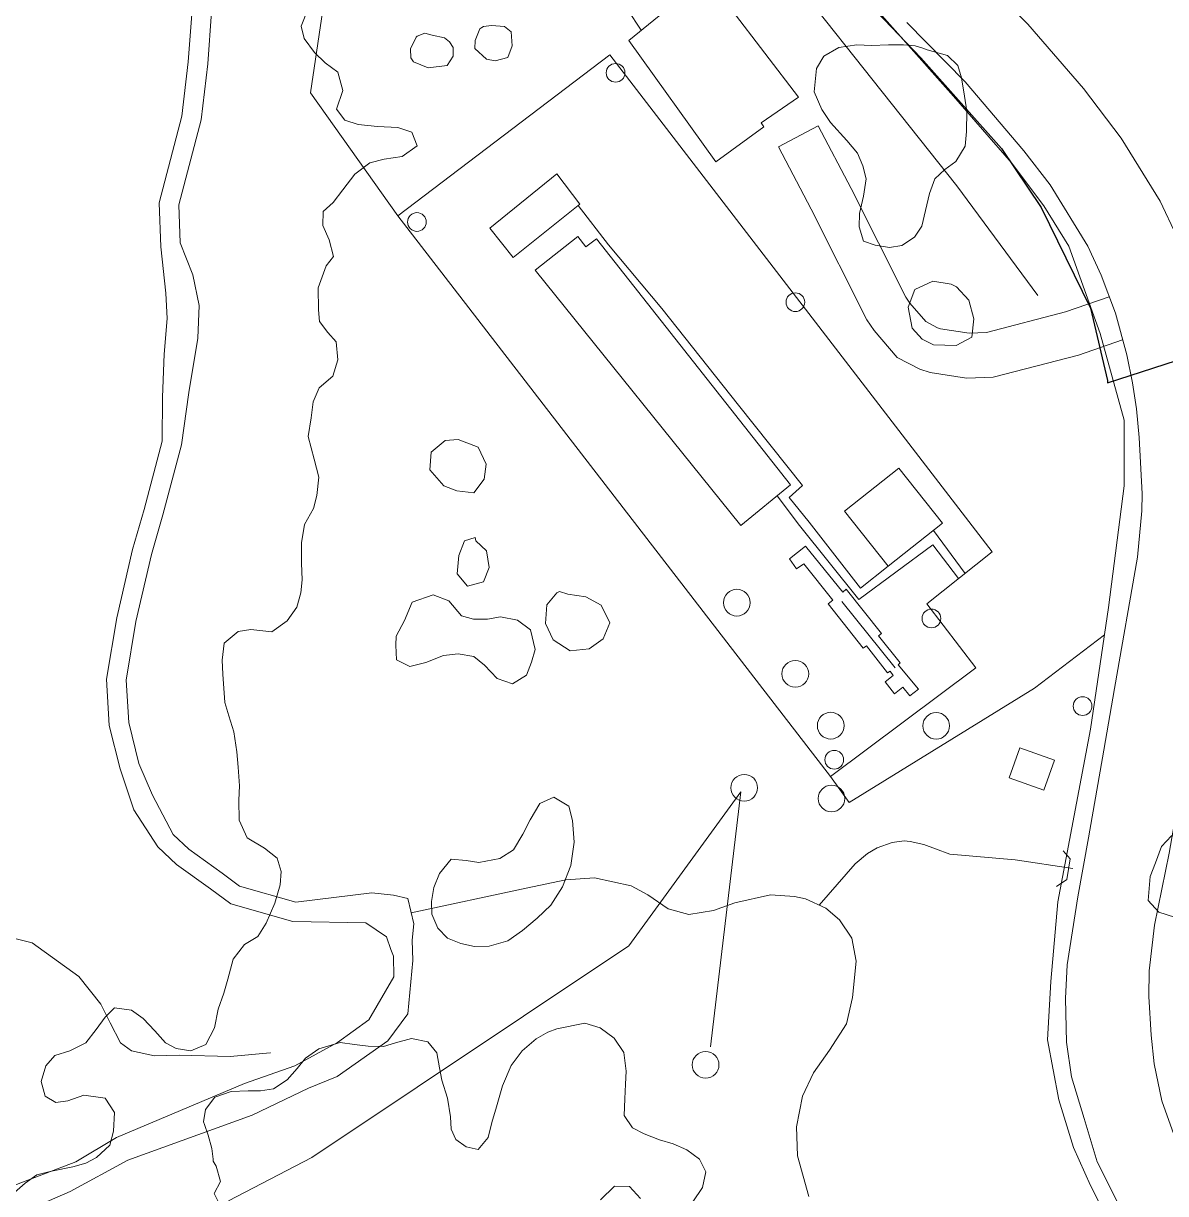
# Model space of a CAD drawing. Header units: metres. Extents: x 4652992 to 4879070, y 2074171 to 2309877.
# Drawn here: x 4654325.5 to 4654419.5, y 2308689.9 to 2308786.2 of the extents above; entities that cross this region are included whole.
import ezdxf

# ---------------------------------------------------------------- set-up
doc = ezdxf.new("R2010")
doc.units = ezdxf.units.M
doc.header["$MEASUREMENT"] = 0
doc.linetypes.add('DGN Style 2', pattern=[66.27138, 39.762828, -26.508552])
doc.linetypes.add('DGN Style 3', pattern=[92.779933, 66.271381, -26.508552])
for name, color, linetype, lineweight in [('Level 1', 2, 'Continuous', 0), ('Level 15', 2, 'Continuous', 0), ('Level 18', 5, 'Continuous', 0), ('Level 2', 6, 'Continuous', 0), ('Level 20', 30, 'DGN Style 3', 0), ('Level 30', 5, 'Continuous', 0), ('Level 31', 38, 'Continuous', 0), ('Level 35', 4, 'Continuous', 0), ('Level 37', 3, 'Continuous', 0), ('Level 38', 3, 'Continuous', 0), ('Level 40', 1, 'Continuous', 0), ('Level 45', 9, 'Continuous', 0), ('Level 47', 6, 'Continuous', 0), ('Level 53', 5, 'Continuous', 0), ('Level 54', 30, 'DGN Style 2', 0), ('Level 61', 4, 'Continuous', 0), ('Level 62', 4, 'Continuous', 0)]:
    doc.layers.add(name, color=color, linetype=linetype, lineweight=lineweight)
doc.layers.add('Limite', color=38, linetype='Continuous', lineweight=0, plot=False)

# ---------------------------------------------------------------- blocks, each defined once
blk = doc.blocks.new('AL_1')
at = {"layer": 'Level 45'}
blk.add_circle((0.000021, 0.000013, 0.00003), 1.100002, dxfattribs=at)
blk = doc.blocks.new('POSTE_1')
at = {"layer": 'Level 61'}
blk.add_circle((-0.000047, -0.000019, -0.000024), 0.770001, dxfattribs=at)

msp = doc.modelspace()

# ---------------------------------------------------------------- linework, layer by layer
at = {"layer": 'Level 1'}
for points in [[(4654411.897578, 2308716.626082, 1310.936818), (4654407.153179, 2308717.344007, 1310.086818), (4654401.758809, 2308717.800374, 1308.661818), (4654400.587682, 2308718.236531, 1308.224318), (4654399.622202, 2308718.607156, 1307.949318), (4654398.494794, 2308718.844008, 1307.711818), (4654398.015704, 2308718.90574, 1307.599318), (4654397.007111, 2308718.765458, 1307.461818), (4654395.780005, 2308718.338052, 1307.224318), (4654394.979318, 2308717.858702, 1307.049318), (4654393.97133, 2308717.008209, 1306.861818), (4654390.999292, 2308713.610214, 1305.570713)], [(4654390.149808, 2308689.610364, 1307.5625), (4654389.226951, 2308692.967319, 1307.275), (4654389.132578, 2308695.34654, 1307.075), (4654389.64532, 2308697.887607, 1306.9), (4654390.53373, 2308699.809665, 1306.6875), (4654391.851177, 2308701.679493, 1306.55), (4654393.250838, 2308703.836127, 1306.2375), (4654393.745666, 2308705.99606, 1306.0625), (4654394.042902, 2308708.98908, 1305.8875), (4654393.693304, 2308710.893939, 1305.775), (4654392.691007, 2308712.398265, 1305.6875), (4654391.555846, 2308713.350578, 1305.6), (4654389.893065, 2308714.126278, 1305.5125), (4654388.97069, 2308714.325067, 1305.45), (4654386.995796, 2308714.472203, 1305.3875), (4654384.07011, 2308713.80733, 1305.3), (4654382.302938, 2308713.174421, 1305.275), (4654380.289869, 2308712.83434, 1305.0875), (4654378.571373, 2308713.318313, 1304.975), (4654376.894943, 2308714.453549, 1304.825), (4654375.528709, 2308715.201629, 1304.7375), (4654372.528165, 2308715.868813, 1304.6), (4654370.164381, 2308715.703722, 1304.4875), (4654366.905521, 2308715.01835, 1304.4125), (4654357.431857, 2308712.977743, 1303.91589)]]:
    msp.add_polyline3d(points, dxfattribs=at)
at = {"layer": 'Level 15'}
msp.add_polyline3d([(4654382.067949, 2308701.943486, 1309.676173), (4654384.5576, 2308722.951727, 1309.226173), (4654375.331489, 2308710.264368, 1309.226173), (4654349.257609, 2308692.821208, 1309.326173), (4654342.390165, 2308689.276281, 1309.601173)], dxfattribs=at)
at = {"layer": 'Level 18', "color": 30}
for points in [[(4654419.072457, 2308771.572264, 1307.75487), (4654415.85182, 2308776.755576, 1307.45487), (4654412.759051, 2308780.851293, 1307.09862), (4654408.185294, 2308786.147624, 1306.72987), (4654403.328991, 2308791.095168, 1306.38612)], [(4654413.114357, 2308767.870215, 1307.376167), (4654410.019352, 2308772.91561, 1306.849623), (4654407.853998, 2308775.707413, 1306.848678), (4654403.022573, 2308781.393626, 1306.732417), (4654398.216882, 2308786.289608, 1306.388667)], [(4654420.204965, 2308694.729734, 1314.32987), (4654419.205338, 2308697.49692, 1313.97362), (4654418.580693, 2308700.537653, 1313.67987), (4654418.321497, 2308702.907298, 1313.36737), (4654418.142297, 2308706.087811, 1312.98612), (4654418.175692, 2308708.204427, 1312.87987), (4654418.601956, 2308711.956852, 1312.51112), (4654419.804424, 2308717.887561, 1311.84237), (4654421.07016, 2308725.132184, 1311.24237), (4654422.074403, 2308730.272333, 1310.80487), (4654423.810582, 2308741.586228, 1309.79237), (4654424.294168, 2308745.355844, 1309.41737), (4654424.487563, 2308748.796795, 1309.14862), (4654424.302376, 2308752.76239, 1308.92362), (4654424.047953, 2308755.306951, 1308.82987), (4654423.558252, 2308758.567833, 1308.69862), (4654422.87748, 2308761.523579, 1308.53612), (4654421.867089, 2308765.049631, 1308.18612), (4654420.421996, 2308768.71794, 1307.97987), (4654419.072457, 2308771.572264, 1307.75487)], [(4654413.901491, 2308692.480545, 1314.331479), (4654412.807254, 2308696.045738, 1313.995255), (4654411.763618, 2308699.473402, 1313.682373), (4654411.372948, 2308702.331926, 1313.368979), (4654411.271424, 2308705.9156, 1313.074725), (4654411.406582, 2308708.709009, 1312.875293), (4654412.290273, 2308714.28873, 1312.369784), (4654413.165595, 2308719.143843, 1311.843979), (4654414.427072, 2308726.364091, 1311.243979), (4654415.326574, 2308731.449011, 1310.675229), (4654417.202051, 2308742.251795, 1309.238089), (4654417.570973, 2308746.091657, 1308.996123), (4654417.593853, 2308747.474112, 1309.006222), (4654417.354441, 2308752.129111, 1308.745856), (4654417.121767, 2308754.465918, 1308.630246), (4654416.803333, 2308756.615778, 1308.392956), (4654416.325188, 2308758.918086, 1308.187204), (4654415.390946, 2308762.347564, 1307.79712), (4654414.208463, 2308765.47453, 1307.631318), (4654413.114357, 2308767.870215, 1307.376167)], [(4654419.678762, 2308683.316109, 1315.437261), (4654417.484441, 2308686.068804, 1315.037261), (4654415.81799, 2308688.647668, 1314.743511), (4654413.901491, 2308692.480545, 1314.331479)]]:
    msp.add_polyline3d(points, dxfattribs=at)
at = {"layer": 'Level 2'}
for points in [[(4654323.418289, 2308690.019184, 1305.379272), (4654329.841513, 2308692.465511, 1305.204272), (4654333.174953, 2308694.479557, 1305.004272), (4654343.715696, 2308698.931848, 1304.841772), (4654347.852515, 2308700.389951, 1304.791772), (4654351.366215, 2308702.305315, 1304.591772), (4654353.934103, 2308704.166046, 1304.391772), (4654356.003094, 2308707.695171, 1304.200198), (4654355.981695, 2308709.421109, 1304.044486), (4654355.757153, 2308709.964794, 1304.026434), (4654355.402589, 2308710.990699, 1303.977979), (4654353.709525, 2308712.150926, 1303.791772), (4654347.698342, 2308712.252331, 1303.791772), (4654342.584676, 2308713.716519, 1303.791772), (4654340.915082, 2308714.94654, 1303.791772), (4654338.108428, 2308716.963985, 1303.791772), (4654336.587221, 2308718.399922, 1303.791772), (4654334.610169, 2308721.446821, 1303.791772), (4654333.474415, 2308724.831008, 1303.791772), (4654332.581681, 2308728.402985, 1303.754272), (4654332.348497, 2308732.230799, 1303.704272), (4654333.191495, 2308737.270931, 1303.704272), (4654334.483025, 2308742.891628, 1303.704272), (4654335.441355, 2308746.178103, 1303.704272), (4654336.945788, 2308751.820067, 1303.704272), (4654336.975229, 2308755.428728, 1303.704272), (4654337.089475, 2308758.966289, 1303.704272), (4654337.355972, 2308761.903708, 1303.704272), (4654337.242493, 2308764.010445, 1303.704272), (4654336.823099, 2308767.806683, 1303.704272), (4654336.6762, 2308771.45198, 1303.704272), (4654338.560899, 2308778.582075, 1303.004272), (4654339.086096, 2308783.043416, 1303.004272), (4654339.398316, 2308787.321829, 1302.979272)], [(4654324.520553, 2308687.90573, 1305.375), (4654329.370829, 2308690.043935, 1305.235381), (4654334.105698, 2308692.616121, 1305), (4654344.351762, 2308696.30742, 1304.848607), (4654348.985292, 2308698.534173, 1304.78579), (4654351.331488, 2308699.488914, 1304.661147), (4654355.508293, 2308702.433604, 1304.396342), (4654357.1426, 2308704.674952, 1304.272904), (4654357.561611, 2308709.039546, 1304.055063), (4654357.505914, 2308710.732208, 1304.019899), (4654357.65651, 2308712.063252, 1303.959027), (4654357.144273, 2308714.14841, 1303.860669), (4654355.965782, 2308714.426443, 1303.826961), (4654354.187373, 2308714.62781, 1303.7875), (4654347.93796, 2308713.860997, 1303.7875), (4654343.307486, 2308715.186834, 1303.7875), (4654341.863898, 2308716.250351, 1303.7875), (4654339.136996, 2308718.210471, 1303.7875), (4654337.834659, 2308719.439805, 1303.7875), (4654336.133071, 2308722.658066, 1303.7875), (4654335.023347, 2308725.283718, 1303.7875), (4654334.182127, 2308728.64958, 1303.75), (4654333.969147, 2308732.145734, 1303.7), (4654334.773881, 2308736.957092, 1303.7), (4654336.044098, 2308742.485036, 1303.7), (4654336.994587, 2308745.744621, 1303.7), (4654338.529395, 2308751.5005, 1303.7), (4654339.128219, 2308755.823078, 1303.7), (4654339.864418, 2308760.286391, 1303.7), (4654339.983484, 2308762.994293, 1303.7), (4654339.472831, 2308765.513576, 1303.7), (4654338.423159, 2308768.14733, 1303.7), (4654338.29714, 2308771.274477, 1303.7), (4654340.148984, 2308778.280274, 1303), (4654340.691696, 2308782.8904, 1303), (4654341.002951, 2308787.155585, 1302.975)]]:
    msp.add_polyline3d(points, dxfattribs=at)
at = {"layer": 'Level 20', "linetype": 'Continuous'}
msp.add_polyline3d([(4654317.898153, 2308712.554794, 1319.243571), (4654326.23427, 2308710.51463, 1312.718571), (4654330.067215, 2308707.728248, 1310.706071), (4654331.897627, 2308705.45041, 1309.843571), (4654332.669477, 2308703.915101, 1308.993571), (4654333.505318, 2308702.286027, 1308.693571), (4654334.415892, 2308701.625579, 1307.931071), (4654336.29677, 2308701.194223, 1307.281071), (4654338.325344, 2308701.253972, 1306.343571), (4654342.531802, 2308701.154684, 1305.831071), (4654345.830331, 2308701.442432, 1305.268571), (4654345.856663, 2308701.437539, 1305.181071)], dxfattribs=at)
at = {"layer": 'Level 30', "color": 1}
msp.add_3dface([(4654401.159568, 2308745.055324, 1311.076606), (4654396.689756, 2308741.515929, 1311.076606), (4654393.102762, 2308746.045852, 1311.107856), (4654397.572574, 2308749.585247, 1311.107856)], dxfattribs=at)
at = {"layer": 'Level 31'}
msp.add_polyline3d([(4654382.501945, 2308774.806129, 1309.226606), (4654375.332256, 2308784.812472, 1309.270356), (4654382.268959, 2308790.463888, 1309.232856), (4654384.172811, 2308787.690341, 1309.282856), (4654383.763666, 2308787.391853, 1309.295356), (4654389.299313, 2308780.139938, 1309.370356), (4654386.226963, 2308778.031725, 1310.851606), (4654386.465841, 2308777.690001, 1310.851606), (4654382.501945, 2308774.806129, 1309.226606)], dxfattribs=at)
for points in [[(4654371.320156, 2308771.320206, 1308.076606), (4654365.820126, 2308766.929238, 1308.014106), (4654363.902444, 2308769.353243, 1308.001606), (4654369.416825, 2308773.823858, 1308.014106)], [(4654410.37766, 2308725.551203, 1313.545719), (4654407.53671, 2308726.561138, 1313.526969), (4654406.65808, 2308724.089549, 1313.651969), (4654409.499329, 2308723.080454, 1313.670676)]]:
    msp.add_3dface(points, dxfattribs=at)
at = {"layer": 'Level 35'}
msp.add_line((4654397.258987, 2308733.159666, 1308.433968), (4654392.863224, 2308738.626702, 1308.415218), dxfattribs=at)
msp.add_polyline3d([(4654399.185569, 2308731.397237, 1308.512093), (4654397.510545, 2308733.391835, 1308.524593), (4654397.679091, 2308733.567646, 1308.505843), (4654395.896461, 2308735.799393, 1308.515218), (4654396.125883, 2308735.971586, 1308.515218), (4654393.240876, 2308739.629204, 1308.430843), (4654392.945145, 2308739.393175, 1308.430843), (4654389.880289, 2308743.157655, 1308.443343), (4654388.569832, 2308742.112628, 1308.449593), (4654389.154668, 2308741.301645, 1308.477718), (4654389.736449, 2308741.720734, 1308.477718), (4654392.138589, 2308738.712079, 1308.402718), (4654391.75799, 2308738.422353, 1308.402718), (4654394.632031, 2308734.772453, 1308.458968), (4654394.910263, 2308734.949933, 1308.458968), (4654396.637213, 2308732.747976, 1308.505843), (4654396.844968, 2308732.876096, 1308.505843), (4654397.102499, 2308732.524616, 1308.505843), (4654396.432953, 2308731.998026, 1308.505843), (4654397.217543, 2308731.00979, 1308.505843), (4654397.899717, 2308731.568342, 1308.505843), (4654398.464204, 2308730.836404, 1308.508968), (4654399.185569, 2308731.397237, 1308.512093)], dxfattribs=at)
at = {"layer": 'Level 37'}
msp.add_line((4654349.130675, 2308780.508235, 1309.544105), (4654356.339977, 2308770.382358, 1309.489106), dxfattribs=at)
for points in [[(4654376.358819, 2308785.648825, 1309.264807), (4654374.1064, 2308789.099682, 1309.027307), (4654383.164854, 2308797.031426, 1308.864807), (4654402.344328, 2308772.835177, 1308.852307), (4654409.011999, 2308763.810841, 1309.527307)], [(4654351.063643, 2308793.460606, 1308.319105), (4654349.130675, 2308780.508235, 1309.544105)], [(4654424.564727, 2308676.963517, 1318.492243), (4654419.663112, 2308681.298023, 1317.879743), (4654417.040396, 2308684.494808, 1317.479743), (4654415.117116, 2308686.984892, 1317.067243), (4654413.332062, 2308690.517964, 1316.454743), (4654411.930877, 2308693.665157, 1316.067243), (4654410.724134, 2308697.579015, 1315.542243), (4654409.811229, 2308702.50916, 1314.979743), (4654410.079661, 2308707.316606, 1314.229743), (4654410.645323, 2308713.88645, 1313.879743), (4654413.336959, 2308728.09179, 1312.579743), (4654414.834236, 2308738.128577, 1312.092243), (4654416.108427, 2308748.131224, 1311.504743), (4654416.112304, 2308753.542426, 1310.667243), (4654414.143961, 2308760.679845, 1310.304743), (4654411.559081, 2308767.868928, 1310.092243), (4654409.495429, 2308771.188201, 1309.842243), (4654406.848794, 2308774.743734, 1309.642243), (4654402.073975, 2308780.215484, 1309.492243), (4654393.563303, 2308789.838061, 1308.354743)], [(4654414.498345, 2308735.876982, 1312.201606), (4654408.721296, 2308731.488673, 1311.776606), (4654393.486093, 2308722.06764, 1310.864106), (4654391.929516, 2308724.211478, 1310.864106)]]:
    msp.add_polyline3d(points, dxfattribs=at)
at = {"layer": 'Level 38'}
msp.add_polyline3d([(4654391.929516, 2308724.211478, 1310.864106), (4654403.890484, 2308733.160356, 1310.864106), (4654399.859322, 2308738.42646, 1310.876606), (4654405.253462, 2308742.697992, 1310.939106), (4654373.788944, 2308783.616523, 1309.539106), (4654356.339976, 2308770.382359, 1309.489106), (4654391.929516, 2308724.211478, 1310.864106)], dxfattribs=at)
at = {"layer": 'Level 40', "color": 3}
for points in [[(4654348.949121, 2308787.444081, 1310.045975), (4654348.367889, 2308785.989915, 1310.370975), (4654348.616276, 2308784.982396, 1310.545975), (4654349.478853, 2308783.815478, 1310.720975), (4654350.345229, 2308782.969482, 1310.895975), (4654351.386063, 2308782.200627, 1311.045975), (4654351.810599, 2308780.680397, 1311.245975), (4654351.272031, 2308779.165286, 1311.320975), (4654351.963951, 2308778.242151, 1311.270975), (4654353.079127, 2308777.889259, 1311.270975), (4654354.656421, 2308777.724742, 1311.420975), (4654356.340775, 2308777.648124, 1311.445975), (4654357.471118, 2308777.262712, 1311.445975), (4654357.92037, 2308776.122101, 1311.383475), (4654356.698761, 2308775.241831, 1311.333475), (4654355.216277, 2308775.033529, 1311.358475), (4654354.01519, 2308774.722263, 1311.420975), (4654352.784071, 2308773.789103, 1311.795975), (4654351.791551, 2308772.514973, 1312.245975), (4654351.00526, 2308771.477981, 1312.783475), (4654350.187184, 2308770.719097, 1313.645975), (4654350.172586, 2308769.576537, 1314.358475), (4654350.669975, 2308768.400376, 1314.545975), (4654351.049984, 2308767.026311, 1314.520975), (4654350.421786, 2308766.262006, 1314.283475), (4654349.766809, 2308764.439029, 1314.133475), (4654349.796762, 2308762.634474, 1313.683475), (4654349.894789, 2308761.663373, 1312.733475), (4654350.576717, 2308760.755347, 1312.533475), (4654351.255974, 2308759.9841, 1312.358475), (4654351.400638, 2308758.514226, 1312.145975), (4654350.994688, 2308757.166393, 1312.145975), (4654349.869353, 2308756.215024, 1312.195975), (4654349.359704, 2308755.048623, 1312.220975), (4654349.206035, 2308753.739156, 1312.233475), (4654348.956676, 2308752.200788, 1312.345975), (4654349.440969, 2308750.34529, 1312.833475), (4654349.828402, 2308748.860892, 1313.145975), (4654349.663138, 2308747.335312, 1313.345975), (4654349.388834, 2308746.264719, 1313.495975), (4654348.660775, 2308744.945067, 1313.683475), (4654348.389726, 2308743.437696, 1314.008475), (4654348.390563, 2308741.77447, 1314.295975), (4654348.470153, 2308740.397588, 1314.570975), (4654348.359282, 2308739.326127, 1314.770975), (4654348.013065, 2308738.158858, 1314.920975), (4654347.234199, 2308737.011534, 1315.045975), (4654345.954943, 2308736.113923, 1315.220975), (4654344.24337, 2308736.299481, 1315.245975), (4654343.181354, 2308736.155123, 1315.170975), (4654342.051264, 2308735.177309, 1314.745975), (4654341.883329, 2308733.788506, 1314.433475), (4654341.921624, 2308732.636842, 1314.308475), (4654342.099242, 2308730.28886, 1314.283475), (4654342.421019, 2308729.197454, 1314.283475), (4654342.836984, 2308727.871727, 1314.283475), (4654343.084835, 2308726.228514, 1314.283475), (4654343.183358, 2308724.96617, 1314.283475), (4654343.287288, 2308723.432156, 1314.283475), (4654343.237422, 2308722.249463, 1314.283475), (4654343.26986, 2308720.619438, 1314.083475), (4654343.928209, 2308719.152586, 1313.733475), (4654345.350044, 2308718.312596, 1313.658475), (4654346.394171, 2308717.483372, 1313.408475), (4654346.740895, 2308716.394965, 1313.258475), (4654346.64786, 2308715.273839, 1313.258475), (4654346.216252, 2308713.777715, 1313.258475), (4654345.483831, 2308712.116695, 1313.283475), (4654344.802649, 2308711.0425, 1313.308475), (4654343.704622, 2308710.364835, 1313.258475), (4654342.784044, 2308709.168781, 1313.083475), (4654342.350015, 2308707.509898, 1313.020975), (4654342.010481, 2308706.376482, 1312.908475), (4654341.554162, 2308705.046447, 1312.820975), (4654341.249071, 2308703.500841, 1312.720975), (4654340.541619, 2308702.132689, 1312.758475), (4654339.281913, 2308701.61778, 1312.833475), (4654338.092393, 2308701.795024, 1312.883475), (4654337.201255, 2308702.273119, 1313.008475), (4654336.320901, 2308703.263975, 1313.570975), (4654335.36156, 2308704.2684, 1314.083475), (4654334.402905, 2308704.974771, 1314.145975), (4654333.024359, 2308705.1574, 1314.383475), (4654332.236551, 2308704.398922, 1314.858475), (4654331.50681, 2308703.359618, 1315.045975), (4654330.659672, 2308702.262174, 1315.058475), (4654329.3274, 2308701.62675, 1315.220975), (4654328.08998, 2308701.218097, 1315.070975), (4654327.369169, 2308700.369644, 1314.883475), (4654326.976431, 2308699.086759, 1314.633475), (4654327.299415, 2308697.870013, 1314.383475), (4654328.183682, 2308697.367075, 1314.133475), (4654329.180831, 2308697.492911, 1313.858475), (4654330.484883, 2308697.971141, 1313.520975), (4654332.253806, 2308697.721383, 1312.633475), (4654333.015785, 2308696.537276, 1312.170975), (4654332.931523, 2308695.012372, 1311.970975), (4654332.641087, 2308693.846953, 1311.833475), (4654331.536546, 2308692.821337, 1311.833475), (4654330.640525, 2308692.354056, 1311.908475), (4654329.588895, 2308692.075538, 1311.983475), (4654327.816841, 2308691.704682, 1312.195975), (4654326.624496, 2308691.396315, 1312.458475), (4654325.664587, 2308690.723953, 1312.670975), (4654324.769352, 2308689.959466, 1312.883475)], [(4654364.045651, 2308786.048786, 1308.789725), (4654365.124108, 2308785.958905, 1308.852225), (4654365.672494, 2308785.508659, 1308.895975), (4654365.755309, 2308784.372171, 1308.914725), (4654365.374678, 2308783.397591, 1308.895975), (4654364.355943, 2308783.135046, 1308.839725), (4654363.62839, 2308783.273996, 1308.783475), (4654362.664335, 2308784.151638, 1308.752225), (4654362.688489, 2308784.81808, 1308.745975), (4654363.077615, 2308785.763827, 1308.714725), (4654363.247492, 2308785.871436, 1308.727225), (4654363.372777, 2308785.959351, 1308.714725), (4654364.045651, 2308786.048786, 1308.789725)], [(4654359.15371, 2308785.248758, 1308.758475), (4654360.181734, 2308785.030703, 1308.789725), (4654360.571921, 2308784.689809, 1308.808475), (4654360.87425, 2308784.24087, 1308.802225), (4654360.880356, 2308783.514475, 1308.789725), (4654360.398063, 2308782.735312, 1308.739725), (4654358.83519, 2308782.566453, 1308.677225), (4654357.608886, 2308783.051304, 1308.633475), (4654357.406891, 2308783.373482, 1308.652225), (4654357.360971, 2308784.106731, 1308.627225), (4654357.850165, 2308785.076306, 1308.595975), (4654357.933246, 2308785.157802, 1308.608475), (4654358.555157, 2308785.420241, 1308.589725), (4654359.15371, 2308785.248758, 1308.758475)], [(4654399.90853, 2308784.049501, 1314.752307), (4654401.563684, 2308783.574173, 1314.677307), (4654402.420393, 2308782.746576, 1314.577307), (4654402.727982, 2308781.741441, 1314.414807), (4654402.971117, 2308780.230495, 1314.152307), (4654403.151742, 2308778.975159, 1314.102307), (4654403.123947, 2308777.320408, 1314.114807), (4654403.014341, 2308776.115026, 1313.664807), (4654402.2692, 2308774.855802, 1313.289807), (4654401.360613, 2308774.196025, 1312.739807), (4654400.538441, 2308773.412553, 1312.302307), (4654400.102656, 2308772.208903, 1311.989807), (4654399.765327, 2308770.797869, 1311.989807), (4654399.451904, 2308769.518747, 1311.989807), (4654398.852851, 2308768.615254, 1312.027307), (4654397.802779, 2308767.925419, 1312.027307), (4654396.795557, 2308767.772319, 1311.952307), (4654395.629849, 2308767.945758, 1311.827307), (4654394.655917, 2308768.276627, 1311.714807), (4654394.29786, 2308769.453682, 1311.589807), (4654394.335573, 2308770.562616, 1311.439807), (4654394.646517, 2308771.978192, 1311.289807), (4654394.878307, 2308773.407393, 1311.064807), (4654394.611445, 2308774.487134, 1310.927307), (4654394.176713, 2308775.541359, 1310.777307), (4654393.274318, 2308776.567258, 1310.614807), (4654391.937547, 2308778.048799, 1310.389807), (4654391.234187, 2308779.122056, 1310.239807), (4654390.602542, 2308780.591051, 1310.077307), (4654390.783686, 2308782.491462, 1310.077307), (4654391.406643, 2308783.526867, 1310.077307), (4654392.619805, 2308784.215836, 1310.227307), (4654394.104252, 2308784.450028, 1310.464807), (4654395.32025, 2308784.40396, 1310.677307), (4654396.718461, 2308784.462557, 1310.939807), (4654397.93924, 2308784.442871, 1311.264807), (4654398.903432, 2308784.358528, 1312.027307), (4654399.548707, 2308784.165846, 1312.577307), (4654399.90853, 2308784.049501, 1314.752307)], [(4654402.306786, 2308764.5241, 1311.096057), (4654403.320676, 2308763.422636, 1311.139807), (4654403.738709, 2308761.892078, 1311.196057), (4654403.57382, 2308760.380053, 1311.314807), (4654402.27863, 2308759.703257, 1311.464807), (4654400.430121, 2308759.735125, 1311.533557), (4654399.495949, 2308760.223066, 1311.533557), (4654398.675696, 2308761.11399, 1311.527307), (4654398.335654, 2308762.849235, 1311.427307), (4654398.883984, 2308764.295268, 1311.364807), (4654400.360643, 2308764.99536, 1311.352307), (4654401.881187, 2308764.733667, 1311.283557), (4654402.306786, 2308764.5241, 1311.096057)], [(4654362.945246, 2308751.3319, 1310.908219), (4654363.615293, 2308749.909784, 1310.933219), (4654363.448916, 2308748.685946, 1310.933219), (4654362.590435, 2308747.553888, 1310.908219), (4654361.175023, 2308747.715588, 1310.795719), (4654360.107603, 2308748.144175, 1310.733219), (4654358.954778, 2308749.458715, 1310.683219), (4654359.079977, 2308750.907451, 1310.683219), (4654360.236626, 2308751.87933, 1310.745719), (4654361.310531, 2308751.939715, 1310.745719), (4654362.945246, 2308751.3319, 1310.908219)], [(4654362.75469, 2308743.614059, 1310.864469), (4654363.629677, 2308742.796345, 1310.920719), (4654363.84361, 2308741.411445, 1310.933219), (4654363.384316, 2308740.22402, 1310.933219), (4654362.078858, 2308739.862971, 1310.889469), (4654361.213124, 2308740.883354, 1310.801969), (4654361.338975, 2308742.414082, 1310.751969), (4654361.82709, 2308743.610167, 1310.733219), (4654362.694134, 2308743.883201, 1310.726969), (4654362.75469, 2308743.614059, 1310.864469)], [(4654356.878013, 2308737.046304, 1311.783219), (4654357.507659, 2308738.571663, 1311.808219), (4654359.251112, 2308739.170369, 1311.633219), (4654360.525255, 2308738.679009, 1311.383219), (4654361.581867, 2308737.435467, 1311.158219), (4654362.567374, 2308737.1571, 1311.045719), (4654363.711055, 2308737.151033, 1310.920719), (4654364.782354, 2308737.348002, 1310.858219), (4654366.178702, 2308737.080672, 1310.808219), (4654367.258702, 2308736.268742, 1310.808219), (4654367.647927, 2308734.64987, 1310.808219), (4654367.325096, 2308733.616296, 1310.833219), (4654366.913424, 2308732.543545, 1310.858219), (4654365.778001, 2308731.840287, 1310.870719), (4654364.494326, 2308732.278833, 1310.820719), (4654363.466754, 2308733.381246, 1310.795719), (4654362.583944, 2308734.077588, 1310.820719), (4654361.288575, 2308734.300327, 1310.908219), (4654360.094627, 2308734.178902, 1311.058219), (4654358.625067, 2308733.587554, 1311.345719), (4654357.313681, 2308733.268505, 1311.495719), (4654356.212454, 2308733.811814, 1311.545719), (4654356.157809, 2308735.019203, 1311.408219), (4654356.20719, 2308735.745844, 1311.383219), (4654356.878013, 2308737.046304, 1311.783219)], [(4654370.327343, 2308739.226157, 1310.483219), (4654371.812531, 2308738.998005, 1310.470719), (4654373.05331, 2308738.321792, 1310.470719), (4654373.771462, 2308736.864177, 1310.445719), (4654373.232819, 2308735.540987, 1310.408219), (4654372.073565, 2308734.705692, 1310.370719), (4654370.521649, 2308734.564138, 1310.295719), (4654369.102745, 2308735.46157, 1310.233219), (4654368.497708, 2308736.790826, 1310.183219), (4654368.584333, 2308738.327876, 1310.158219), (4654369.418983, 2308739.327896, 1310.145719), (4654369.627867, 2308739.428113, 1310.145719), (4654370.327343, 2308739.226157, 1310.483219)], [(4654364.730442, 2308717.465129, 1310.208303), (4654365.86382, 2308718.166781, 1310.395803), (4654366.61232, 2308719.450667, 1310.658303), (4654367.236239, 2308720.647306, 1310.683303), (4654368.020634, 2308721.979351, 1310.720803), (4654369.178306, 2308722.513849, 1310.920803), (4654370.403096, 2308721.760138, 1310.883303), (4654370.705127, 2308720.567382, 1310.845803), (4654370.849875, 2308718.804057, 1310.845803), (4654370.582336, 2308716.867101, 1310.845803), (4654369.88507, 2308715.112635, 1310.895803), (4654368.935449, 2308713.618836, 1310.683303), (4654367.788366, 2308712.539251, 1310.483303), (4654366.597992, 2308711.521432, 1310.195803), (4654365.383324, 2308710.670766, 1310.095803), (4654363.860863, 2308710.22611, 1309.970803), (4654362.630311, 2308710.193074, 1309.858303), (4654361.504797, 2308710.440788, 1309.670803), (4654360.417281, 2308710.899279, 1309.533303), (4654359.612174, 2308711.716697, 1309.420803), (4654359.13752, 2308712.857623, 1309.345803), (4654359.111591, 2308713.921449, 1309.333303), (4654359.289431, 2308715.058916, 1309.320803), (4654359.771872, 2308716.225537, 1309.320803), (4654360.717289, 2308717.394099, 1309.345803), (4654361.950488, 2308717.290863, 1309.470803), (4654363.011064, 2308717.135797, 1309.545803), (4654364.730442, 2308717.465129, 1310.208303)], [(4654422.590264, 2308718.35132, 1319.099608), (4654423.590117, 2308717.775953, 1319.662108), (4654423.929723, 2308717.421668, 1319.849608), (4654423.977132, 2308716.202953, 1319.949608), (4654423.573251, 2308714.577573, 1319.949608), (4654422.95566, 2308713.553856, 1319.974608), (4654421.825069, 2308712.67211, 1319.774608), (4654420.252782, 2308712.619522, 1319.024608), (4654418.95366, 2308713.031112, 1318.537108), (4654418.077338, 2308713.98877, 1317.774608), (4654418.250867, 2308715.976558, 1317.187108), (4654418.695085, 2308717.083876, 1316.962108), (4654419.186824, 2308718.452042, 1316.574608), (4654420.020533, 2308719.331009, 1316.474608), (4654421.433704, 2308719.545453, 1316.649608), (4654421.718695, 2308719.335063, 1317.737108), (4654422.053548, 2308718.954694, 1318.437108), (4654422.590264, 2308718.35132, 1319.099608)], [(4654341.800417, 2308688.726799, 1318.070975), (4654341.225078, 2308689.876482, 1317.858475), (4654341.728269, 2308690.867856, 1317.545975), (4654341.386066, 2308692.112219, 1317.020975), (4654341.137898, 2308692.532078, 1316.095975), (4654341.140044, 2308692.69338, 1314.908475), (4654341.029264, 2308693.574652, 1313.820975), (4654340.715829, 2308694.679349, 1312.770975), (4654340.412271, 2308695.539843, 1311.608475), (4654340.345291, 2308695.766909, 1310.283475), (4654340.503283, 2308696.790631, 1309.408475), (4654341.277822, 2308697.789286, 1309.245975), (4654342.605369, 2308698.261833, 1309.258475), (4654344.019219, 2308698.315378, 1309.508475), (4654345.021322, 2308698.331868, 1309.908475), (4654346.104142, 2308698.496163, 1310.433475), (4654347.233756, 2308699.218268, 1310.658475), (4654348.051231, 2308700.155659, 1310.608475), (4654348.745054, 2308701.006509, 1310.395975), (4654349.831733, 2308701.789879, 1310.220975), (4654351.597217, 2308702.294983, 1310.170975), (4654352.75904, 2308702.149313, 1310.270975), (4654353.894672, 2308702.00814, 1310.395975), (4654355.158679, 2308701.979643, 1310.695975), (4654356.129438, 2308702.270968, 1311.145975), (4654357.464284, 2308702.63448, 1311.483475), (4654358.79055, 2308702.352783, 1311.820975), (4654359.544067, 2308701.441946, 1312.483475), (4654359.755317, 2308700.220076, 1313.170975), (4654359.947245, 2308699.19014, 1313.758475), (4654360.408809, 2308697.709713, 1314.495975), (4654360.672872, 2308696.182375, 1314.895975), (4654360.733848, 2308695.174932, 1315.845975), (4654361.115977, 2308694.300942, 1316.595975), (4654361.952357, 2308693.699214, 1317.220975), (4654362.942869, 2308693.502133, 1317.558475), (4654363.769789, 2308694.491792, 1317.858475), (4654364.070324, 2308695.706591, 1317.770975), (4654364.442131, 2308697.016928, 1317.558475), (4654364.94188, 2308698.736411, 1317.308475), (4654365.64643, 2308700.393772, 1317.058475), (4654366.568235, 2308701.609638, 1316.870975), (4654367.718885, 2308702.597581, 1316.745975), (4654368.684489, 2308703.159242, 1316.633475), (4654369.410088, 2308703.438786, 1316.495975), (4654371.708825, 2308703.906186, 1316.670975)], [(4654371.708825, 2308703.906186, 1316.670975), (4654372.985287, 2308703.498319, 1316.658475), (4654374.129083, 2308702.655171, 1316.645975), (4654374.940135, 2308701.465001, 1316.633475), (4654375.125627, 2308699.951158, 1316.608475), (4654375.062951, 2308698.857174, 1316.583475), (4654375.007575, 2308697.654156, 1316.570975), (4654374.950053, 2308696.289835, 1316.470975), (4654375.65849, 2308695.278961, 1316.158475), (4654376.592331, 2308694.768273, 1316.008475), (4654377.854624, 2308694.282004, 1315.895975), (4654378.983389, 2308693.953395, 1315.883475), (4654380.110008, 2308693.463485, 1315.883475), (4654381.158487, 2308692.6906, 1315.908475), (4654381.674145, 2308691.658948, 1316.108475), (4654381.411823, 2308690.35675, 1316.483475), (4654380.604225, 2308689.175157, 1317.033475)], [(4654376.307286, 2308689.455156, 1318.208475), (4654375.406072, 2308690.445252, 1318.458475), (4654374.168255, 2308690.46925, 1318.833475), (4654373.020182, 2308689.346139, 1319.270975)]]:
    msp.add_polyline3d(points, dxfattribs=at)
at = {"layer": 'Level 47'}
msp.add_polyline3d([(4654410.537771, 2308715.151396, 1312.413673), (4654411.386501, 2308715.710709, 1312.444923), (4654411.668572, 2308717.411622, 1312.288673), (4654411.097262, 2308718.079379, 1312.238673)], dxfattribs=at)
at = {"layer": 'Level 53', "color": 212}
for points in [[(4654414.880094, 2308763.698466, 1307.725491), (4654411.276748, 2308762.451352, 1308.066855), (4654404.787518, 2308760.767263, 1308.016855), (4654403.343481, 2308760.71115, 1308.016855), (4654401.004268, 2308761.071215, 1308.016855), (4654400.740595, 2308761.15896, 1308.016855), (4654399.782212, 2308761.664513, 1308.016855), (4654398.469355, 2308763.179673, 1308.016855), (4654398.146463, 2308763.660751, 1308.016855), (4654393.648056, 2308772.622021, 1307.916855), (4654390.913018, 2308777.77089, 1307.366881), (4654387.659493, 2308776.060566, 1307.345719)], [(4654415.986335, 2308760.161969, 1308.045719), (4654412.346982, 2308758.905718, 1308.070719), (4654405.330439, 2308757.08478, 1308.020719), (4654403.131887, 2308756.999349, 1308.020719), (4654400.13231, 2308757.46106, 1308.020719), (4654399.283185, 2308757.743633, 1308.020719), (4654397.440596, 2308758.71561, 1308.020719), (4654395.523391, 2308760.928243, 1308.020719), (4654394.943652, 2308761.792, 1308.020719), (4654390.356165, 2308770.930726, 1307.920719), (4654387.659493, 2308776.060566, 1307.345719)]]:
    msp.add_polyline3d(points, dxfattribs=at)
at = {"layer": 'Level 54'}
msp.add_line((4654403.019017, 2308740.928571, 1308.812093), (4654400.407005, 2308744.459412, 1308.680843), dxfattribs=at)
at = {"layer": 'Level 54', "linetype": 'Continuous'}
for points in [[(4654371.180991, 2308771.209103, 1306.555843), (4654373.68212, 2308767.984418, 1307.555843), (4654378.065449, 2308762.737347, 1307.637093), (4654384.370656, 2308754.776197, 1307.749593), (4654389.643692, 2308748.15695, 1307.749593), (4654388.534075, 2308747.169944, 1307.762093), (4654390.18319, 2308745.146579, 1308.324593), (4654394.397703, 2308739.723101, 1308.487093), (4654396.689756, 2308741.515929, 1308.624593)], [(4654402.478181, 2308740.500292, 1308.832856), (4654400.369349, 2308743.265844, 1308.745356), (4654394.279693, 2308738.770127, 1308.545356), (4654389.399093, 2308744.865781, 1308.239106), (4654387.55193, 2308747.311253, 1307.737093)]]:
    msp.add_polyline3d(points, dxfattribs=at)
at = {"layer": 'Level 62'}
msp.add_polyline3d([(4654384.565227, 2308744.88381, 1307.664106), (4654367.624184, 2308765.893332, 1307.670356), (4654371.136033, 2308768.657838, 1307.670356), (4654371.804004, 2308767.803391, 1307.670356), (4654372.68077, 2308768.487876, 1307.670356), (4654388.657367, 2308748.209697, 1307.764106), (4654384.565227, 2308744.88381, 1307.664106)], dxfattribs=at)
at = {"layer": 'Limite', "color": 5, "linetype": 'Continuous', "lineweight": 30}
msp.add_polyline3d([(4654390.301115, 2308792.913865, 1306.605466), (4654399.365116, 2308783.372841, 1306.780722), (4654406.014551, 2308775.904154, 1307.19599), (4654409.273426, 2308771.060577, 1307.623233), (4654413.342397, 2308762.755968, 1307.81451), (4654414.729334, 2308756.817912, 1308.69998), (4654414.752103, 2308756.626421, 1308.690687), (4654422.277704, 2308759.069301, 1308.700521), (4654424.310338, 2308759.72915, 1308.939026), (4654550.048527, 2308794.005342, 1343.752937)], dxfattribs=at)

# ---------------------------------------------------------------- block references
at = {"layer": 'Level 45'}
for p in [(4654384.23365, 2308738.51585, 1308.22145), (4654389.04525, 2308732.65575, 1308.51525), (4654391.96035, 2308728.39015, 1308.55895), (4654400.64025, 2308728.37475, 1309.07615), (4654384.84135, 2308723.27485, 1309.18865), (4654392.02485, 2308722.39255, 1309.10115), (4654381.66125, 2308700.46205, 1310.12615)]:
    msp.add_blockref('AL_1', p, dxfattribs=at)
at = {"layer": 'Level 61'}
for p in [(4654374.25465, 2308782.14335, 1307.37775), (4654357.90355, 2308769.85995, 1307.56525), (4654389.05035, 2308763.25805, 1307.70275), (4654400.24775, 2308737.21635, 1308.94025), (4654412.68925, 2308730.00285, 1311.29575), (4654392.25045, 2308725.58445, 1308.65275)]:
    msp.add_blockref('POSTE_1', p, dxfattribs=at)

doc.saveas('drawing.dxf')
